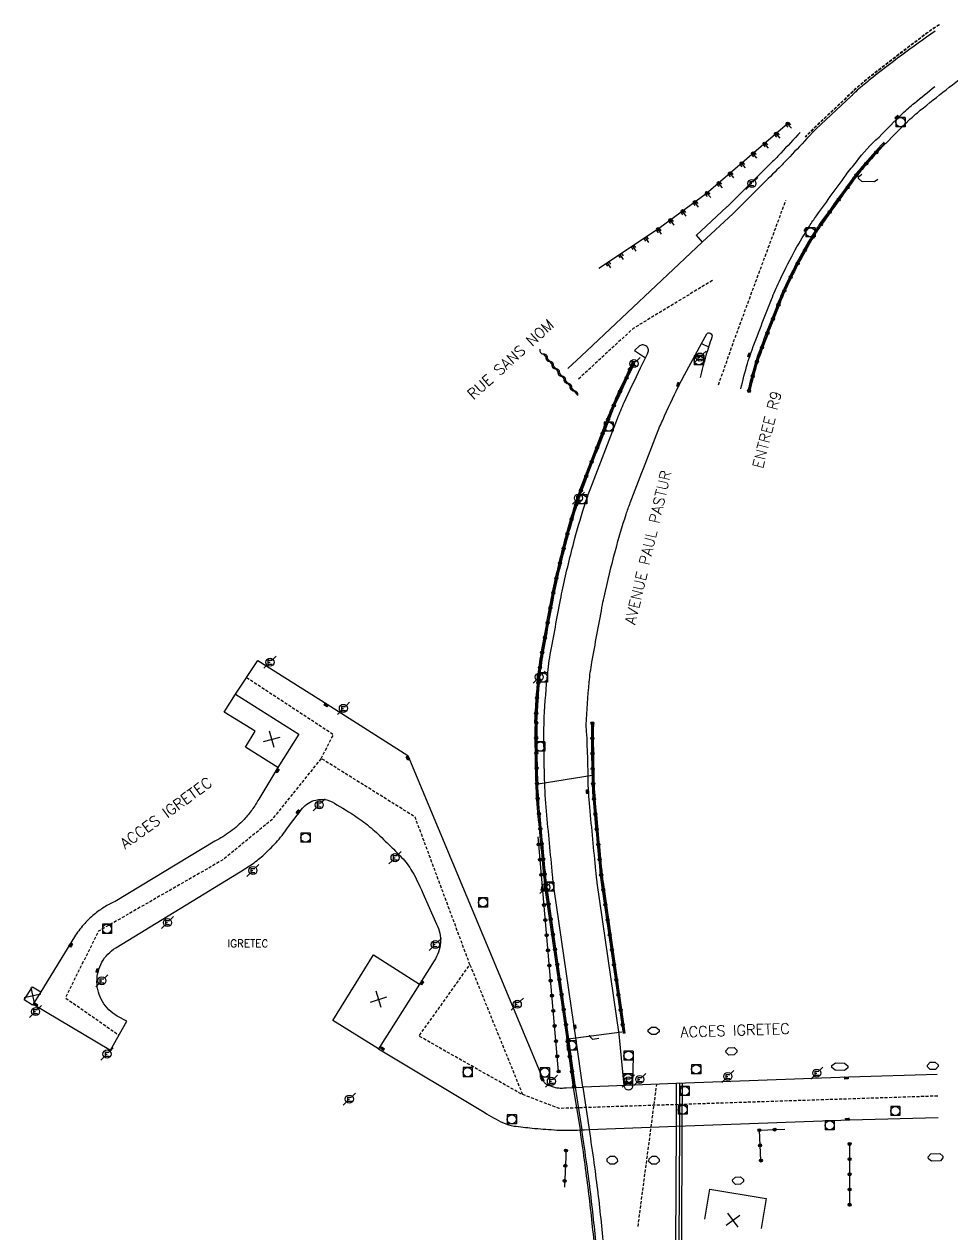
# Model space of a CAD drawing. Header units: millimetres. Extents: x 154000 to 155001, y 121000 to 122000.
# Drawn here: x 154540.8 to 154693.5, y 121787.9 to 121987 of the extents above; entities that cross this region are included whole.
import ezdxf
from ezdxf.enums import TextEntityAlignment as Align

# ---------------------------------------------------------------- set-up
doc = ezdxf.new("R2010")
doc.units = ezdxf.units.MM
doc.linetypes.add('DASHED', pattern=[0.75, 0.5, -0.25])
doc.layers.get('0').update_dxf_attribs({"linetype": 'CONTINUOUS'})
for name, color, linetype in [('W0001', 6, 'DASHED'), ('W0008', 7, 'CONTINUOUS'), ('W0017', 7, 'CONTINUOUS'), ('W0100', 7, 'CONTINUOUS'), ('W0112', 1, 'DASHED'), ('W0120', 7, 'CONTINUOUS'), ('W0211', 2, 'CONTINUOUS'), ('W0310', 3, 'CONTINUOUS'), ('W0322', 7, 'CONTINUOUS'), ('W0400', 7, 'CONTINUOUS'), ('W0420', 7, 'CONTINUOUS'), ('W0471', 7, 'CONTINUOUS'), ('W0984', 7, 'CONTINUOUS'), ('W0989', 7, 'CONTINUOUS'), ('W0991', 7, 'CONTINUOUS')]:
    doc.layers.add(name, color=color, linetype=linetype)
doc.styles.get("Standard").update_dxf_attribs({"font": 'romans.shx', "width": 0.85})

# ---------------------------------------------------------------- blocks, each defined once
blk = doc.blocks.new('t322o')
at = {"color": 0, "linetype": 'Continuous'}
for radius in [0.25, 0.15]:
    blk.add_circle((0, 0), radius, dxfattribs=at)
blk = doc.blocks.new('t211o')
at = {"color": 0, "linetype": 'Continuous'}
for p, q in [((-0.29, 0.5), (-0.29, 0)), ((0, 1), (0, 0)), ((0.29, 0.5), (0.29, 0))]:
    blk.add_line(p, q, dxfattribs=at)
blk = doc.blocks.new('T471')
for p, q in [((-0.333334, 0.333334), (-0.333334, -0.333334)), ((-0.333334, 0.333334), (0.333334, 0.333334)), ((-0.333334, 0), (0, 0)), ((0.500001, 0.500001), (1.000002, 1.000002)), ((-0.500001, -0.500001), (-1.000002, -1.000002)), ((-0.333334, -0.333334), (0.333334, -0.333334))]:
    blk.add_line(p, q)
blk.add_ellipse((0, 0), major_axis=(0.471405, 0.471405), ratio=1, start_param=5.4977871438, end_param=11.780972451)
blk = doc.blocks.new('T400')
for p, q in [((-0.15, 0.3), (0.15, 0.3)), ((-0.15, -0.25), (-0.15, 0.3)), ((-0.15, 0.15), (0.15, 0.15)), ((-0.15, 0), (0.15, 0)), ((0.15, 0.3), (0.15, -0.25)), ((-0.15, -0.15), (0.15, -0.15)), ((-0.15, -0.25), (-0.15, -0.3)), ((-0.15, -0.3), (0.15, -0.3)), ((0.15, -0.3), (0.15, -0.25))]:
    blk.add_line(p, q)
blk = doc.blocks.new('t310o')
at = {"color": 0, "linetype": 'Continuous'}
for centre, start, end in [((-0.5, 0.38), 216.8699, 323.1304), ((0.5, -0.37), 36.8699, 143.1303)]:
    blk.add_arc(centre, 0.625, start, end, dxfattribs=at)
blk = doc.blocks.new('T420')
for p, q in [((0.75, 0.75), (-0.75, 0.75)), ((-0.75, 0.75), (-0.75, -0.75)), ((0.75, 0.75), (0.75, -0.75)), ((0.75, -0.75), (-0.75, -0.75))]:
    blk.add_line(p, q)
blk.add_ellipse((0, 0), major_axis=(-0.53, 0.53), ratio=1, start_param=3.926991, end_param=10.210176)
blk = doc.blocks.new('t991o')
at = {"color": 0, "linetype": 'Continuous'}
for p, q in [((-1, 1), (1, -1)), ((-1, -1), (1, 1))]:
    blk.add_line(p, q, dxfattribs=at)

msp = doc.modelspace()

# ---------------------------------------------------------------- linework, layer by layer
at = {"layer": 'W0001', "flags": 128}
for points in [[(154655.1, 121927.66), (154657.89, 121935.57), (154666.19, 121958.03)], [(154654.1, 121944.84), (154641.04, 121936.91), (154631.89, 121928.44)], [(154589.72, 121866.15), (154591.74, 121870.06), (154577.41, 121879.47)], [(154691.18, 121810.56), (154628.86, 121808.52), (154622.57, 121810.94), (154605.82, 121820.43), (154614.2, 121832.19), (154605.18, 121856.49), (154589.72, 121866.15), (154581.59, 121856.05), (154573.54, 121849.45), (154553.08, 121837.7), (154547.61, 121826.75), (154556.46, 121820.59)], [(154614.2, 121832.19), (154622.86, 121810.82)], [(154641.86, 121789.07), (154644.95, 121812.46)]]:
    msp.add_lwpolyline(points, dxfattribs=at)
at = {"layer": 'W0008', "flags": 128}
for points in [[(154690.74, 121985.88, 0.361345), (154690.74, 121985.88, 0.017823), (154679.91, 121977.8, 0.018019), (154677.68, 121975.91, 0.017277), (154677.37, 121975.62, -0.013105), (154676.98, 121975.22), (154671.13, 121969.73), (154669.66, 121968.21, -0.002773), (154666.42, 121964.77, -0.006756), (154665.07, 121963.39, -0.000031), (154659.34, 121957.69, -0.00016), (154658.24, 121956.59, -0.000629), (154657.56, 121955.91, -0.008811), (154657.51, 121955.87), (154652.41, 121951.17), (154632.51, 121932.4), (154630.32, 121930.34)], [(154658.77, 121926.98, -0.008466), (154659.87, 121931.19, -0.020918), (154660.42, 121932.86, -0.005131), (154663.83, 121941.73, -0.015442), (154665.08, 121944.63, -0.014213), (154667.46, 121949.36, -0.016243), (154669.79, 121953.36, -0.014405), (154670.93, 121955.06, -0.003339), (154676.1, 121962.22, -0.020616), (154677.8, 121964.36, -0.054911), (154681.54, 121968.46, -0.010502), (154685.39, 121972.32, -0.021833), (154687.35, 121974.05, 0.006172), (154690.69, 121976.8, -0.000932)], [(154638.76, 121820.76), (154635.16, 121845.66, -0.003023), (154635.08, 121846.22, -0.005191), (154635.05, 121846.45, -0.003962), (154634.93, 121847.62, -0.000484), (154633.93, 121858.12, -0.016281), (154633.64, 121862.93, 0.0157), (154633.34, 121871.7, -0.011673), (154633.82, 121878.68, -0.02162), (154634.28, 121882, -0.001606), (154635.93, 121891, -0.007599), (154636.28, 121892.7, -0.011216), (154638.15, 121900.41, -0.014072), (154639.91, 121906.34, -0.011725), (154640.58, 121908.23, -0.002236), (154644.96, 121919.58, -0.013712), (154645.92, 121921.86, -0.006171), (154648.54, 121927.44), (154649.5, 121929.33), (154652.3, 121934.49), (154653.17, 121936.06, -0.144902), (154653.43, 121936.21, -0.144902), (154653.72, 121936.18, -0.200876), (154654.01, 121935.91, -0.200876), (154654.02, 121935.51, 0.005851), (154653.51, 121934, 0.005851), (154653.04, 121932.48, 0.006865), (154652.53, 121930.68, 0.006865), (154652.08, 121928.86)], [(154575.61, 121876.74), (154579.29, 121882.3), (154590.69, 121875.06), (154603.96, 121866.64), (154626.05, 121813.77, 0.078532), (154626.37, 121812.92, 0.130007), (154626.76, 121812.53, 0.051544), (154627.45, 121812.22, 0.035777), (154628.5, 121811.94, 0.045792), (154629.2, 121811.88, 0.037321), (154630.06, 121811.94), (154632.76, 121812.04), (154631.68, 121819.74), (154628.07, 121844.63, -0.003023), (154627.98, 121845.28, -0.005191), (154627.93, 121845.66, -0.003962), (154627.8, 121846.94, -0.000484), (154626.8, 121857.46, -0.016281), (154626.48, 121862.73, -0.009246), (154626.39, 121872.02, -0.011673), (154626.9, 121879.32, -0.02162), (154627.43, 121883.24, -0.001606), (154629.1, 121892.28, -0.007599), (154629.48, 121894.19, -0.011216), (154631.43, 121902.2, -0.014072), (154633.3, 121908.5, -0.011725), (154634.08, 121910.7, -0.002236), (154638.48, 121922.11, -0.013712), (154639.59, 121924.74, -0.006171), (154642.29, 121930.47), (154643.08, 121932.11), (154643.42, 121932.78, 0.175418), (154643.58, 121933.4, 0.175418), (154643.3, 121933.98, 0.172811), (154642.72, 121934.24, 0.172811), (154642.11, 121934.08), (154641.28, 121933.32)], [(154582.58, 121864.66), (154579.45, 121859.45, -0.030759), (154578.34, 121857.71, -0.030759), (154577.03, 121856.11, -0.04482), (154574.78, 121854.1, -0.04482), (154572.22, 121852.53), (154555.8, 121842.62, 0.032894), (154554.02, 121841.65, 0.032894), (154552.37, 121840.47, 0.040012), (154550.6, 121838.75, 0.040012), (154549.13, 121836.77), (154543.59, 121827.72)], [(154542.31, 121825.67), (154555.06, 121818.14), (154557.75, 121822.87), (154556.14, 121823.74, -0.132294), (154553.72, 121826.12, -0.132294), (154552.82, 121829.39, -0.128623), (154553.63, 121832.59, -0.128623), (154555.91, 121834.98), (154576.11, 121847.32, 0.025525), (154578.18, 121848.63, 0.025525), (154580.11, 121850.14, 0.032069), (154582.3, 121852.3, 0.032069), (154584.19, 121854.72), (154586.63, 121857.96, -0.080058), (154587.61, 121858.81, -0.080058), (154588.82, 121859.3, -0.113031), (154590.64, 121859.31, -0.113031), (154592.28, 121858.53, -0.023264), (154596.13, 121856.12, -0.034816), (154598.5, 121854.22, -0.007611), (154600.86, 121851.98, -0.00833), (154602.95, 121849.86, -0.059118), (154604.66, 121847.58, -0.03659), (154606.66, 121843.46), (154608.72, 121838.87, -0.066035), (154609.23, 121837.39, -0.066035), (154609.34, 121835.82, -0.06691), (154609.03, 121834.26, -0.06691), (154608.32, 121832.84), (154605.92, 121829.01)], [(154599.15, 121818.36), (154616.56, 121807.91, 0.037973), (154619.71, 121806.14, 0.075551), (154621.46, 121805.63, 0.009168), (154624.46, 121805.29, 0.007688), (154628.04, 121805, 0.017523), (154629.96, 121804.94, 0.010851), (154633.04, 121805.02), (154633.8, 121805.05), (154648.18, 121805.59), (154676.74, 121806.67), (154691.26, 121807.04)], [(154633.8, 121805.05, -0.001139), (154634.02, 121803.62, -0.004332), (154634.79, 121798.19, -0.007607), (154635.91, 121788.61, -0.007607), (154636.74, 121779.01, -0.006264), (154637.32, 121771.21, -0.011658), (154637.48, 121767.01, -0.000522), (154637.62, 121756.65, -0.005475), (154637.63, 121755.67, -0.006394), (154637.6, 121754.39, -0.000553), (154637.07, 121739.67, -0.009535), (154636.83, 121735.46, -0.004538), (154636.09, 121726.63), (154635.22, 121719.34)]]:
    msp.add_lwpolyline(points, format="xyb", dxfattribs=at)
for points in [[(154639.61, 121812.3), (154638.76, 121820.76)], [(154641.09, 121817.24), (154640.97, 121812.35)], [(154691.09, 121814.09), (154676.57, 121813.69), (154648.21, 121812.62), (154632.76, 121812.04)], [(154647.6, 121716.87), (154647.65, 121722.01), (154647.84, 121755.23), (154648.09, 121786.04), (154648.18, 121805.59)]]:
    msp.add_lwpolyline(points, dxfattribs=at)
at = {"layer": 'W0017', "flags": 128}
for points in [[(154682.65, 121967.4, -0.010502), (154686.45, 121971.22, -0.021833), (154688.31, 121972.86, -0.005832), (154696.83, 121979.57, -0.02773), (154698.58, 121980.77, -0.013408), (154701.48, 121982.42, -0.010006), (154705.5, 121984.48, -0.016952), (154705.82, 121984.62, 0.006928), (154706.89, 121985.07), (154711.85, 121987.04)], [(154668.57, 121969.23, -0.002773), (154665.35, 121965.8, -0.006756), (154664.02, 121964.44, -0.000031), (154658.29, 121958.74, -0.00016), (154657.19, 121957.64, -0.000629), (154656.51, 121956.97, -0.008811), (154656.5, 121956.96), (154651.41, 121952.27)], [(154682.35, 121967.59, 0.010296), (154678.72, 121963.57, 0.020616), (154677.08, 121961.51, 0.003339), (154671.92, 121954.36, 0.014405), (154670.82, 121952.71, 0.016243), (154668.53, 121948.78, 0.014213), (154666.17, 121944.12, 0.015442), (154664.95, 121941.29, 0.005131), (154661.55, 121932.44, 0.020918), (154661.04, 121930.86, 0.008466), (154659.95, 121926.7)], [(154682.58, 121967.38, 0.010296), (154678.95, 121963.37, 0.020616), (154677.32, 121961.33, 0.003339), (154672.17, 121954.18, 0.014405), (154671.08, 121952.55, 0.016243), (154668.8, 121948.64, 0.014213), (154666.45, 121943.99, 0.015442), (154665.24, 121941.18, 0.005131), (154661.84, 121932.33, 0.020918), (154661.33, 121930.78, 0.008466), (154660.25, 121926.62)], [(154640.88, 121931.16, 0.006171), (154638.17, 121925.39, 0.013712), (154637.03, 121922.68, 0.002236), (154632.62, 121911.26, 0.011725), (154631.82, 121908.99, 0.014072), (154629.92, 121902.6, 0.011216), (154627.96, 121894.52, 0.007599), (154627.56, 121892.57, 0.001606), (154625.9, 121883.51, 0.02162), (154625.35, 121879.46, 0.011673), (154624.84, 121872.09)], [(154641.17, 121931.01, 0.006171), (154638.46, 121925.25, 0.013712), (154637.33, 121922.56, 0.002236), (154632.92, 121911.14, 0.011725), (154632.12, 121908.89, 0.014072), (154630.23, 121902.52, 0.011216), (154628.28, 121894.46, 0.007599), (154627.88, 121892.51, 0.001606), (154626.21, 121883.46, 0.02162), (154625.67, 121879.43, 0.011673), (154625.16, 121872.08)], [(154624.91, 121872.03, 0.009246), (154625, 121862.68, 0.016281), (154625.33, 121857.32, 0.000484), (154626.33, 121846.8, 0.003962), (154626.46, 121845.5, 0.005191), (154626.51, 121845.09, 0.003023), (154626.6, 121844.42), (154630.21, 121819.52)], [(154625.21, 121872.03, 0.009246), (154625.3, 121862.69, 0.016281), (154625.62, 121857.35, 0.000484), (154626.62, 121846.83, 0.003962), (154626.75, 121845.53, 0.005191), (154626.8, 121845.12, 0.003023), (154626.9, 121844.46), (154630.5, 121819.57)], [(154634.2, 121871.95, 0.009246), (154634.29, 121862.95, 0.016281), (154634.58, 121858.18, 0.000484), (154635.57, 121847.69, 0.003962), (154635.69, 121846.53, 0.005191), (154635.72, 121846.31, 0.003023), (154635.79, 121845.75), (154639.4, 121820.85)], [(154634.51, 121871.95, 0.009246), (154634.6, 121862.95, 0.016281), (154634.88, 121858.21, 0.000484), (154635.88, 121847.72, 0.003962), (154636, 121846.56, 0.005191), (154636.02, 121846.35, 0.003023), (154636.1, 121845.79), (154639.71, 121820.9)], [(154635.28, 121778.9, 0.007607), (154634.45, 121788.46, 0.007607), (154633.33, 121797.99, 0.004332), (154632.57, 121803.41, 0.001272), (154632.32, 121804.99)], [(154635.56, 121778.92, 0.007607), (154634.74, 121788.49, 0.007607), (154633.62, 121798.03, 0.004332), (154632.85, 121803.45, 0.001245), (154632.61, 121805)]]:
    msp.add_lwpolyline(points, format="xyb", dxfattribs=at)
for points in [[(154681.33, 121961.47), (154680.77, 121961.06), (154678.67, 121961.14), (154678.14, 121961.61), (154678.14, 121961.91), (154678.71, 121962.34)], [(154651.43, 121952.28), (154652.41, 121951.17)], [(154641.28, 121933.32), (154643.08, 121932.11)], [(154652.3, 121934.49), (154653.47, 121933.94)], [(154635.39, 121820.06), (154634.45, 121819.88), (154633.96, 121820.3), (154633.92, 121820.6)], [(154630.13, 121819.52), (154631.19, 121811.98)], [(154630.45, 121819.56), (154631.51, 121812)], [(154648.17, 121716.76), (154648.22, 121722.01), (154648.4, 121755.23), (154648.65, 121786.03), (154648.74, 121805.61)], [(154648.57, 121716.68), (154648.62, 121722), (154648.8, 121755.22), (154649.05, 121786.03), (154649.14, 121805.63)]]:
    msp.add_lwpolyline(points, dxfattribs=at)
for points in [[(154644.06, 121820.69), (154643.53, 121821.15), (154643.54, 121821.47), (154644.07, 121821.91), (154644.82, 121821.89), (154645.35, 121821.44), (154645.35, 121821.12), (154644.81, 121820.68)], [(154657.71, 121817.34), (154656.8, 121817.3), (154656.35, 121817.73), (154656.33, 121818.03), (154656.73, 121818.5), (154657.67, 121818.54), (154658.12, 121818.11), (154658.12, 121817.81)], [(154675.85, 121815.99), (154676.4, 121815.52), (154676.39, 121815.22), (154675.82, 121814.78), (154674.31, 121814.82), (154673.77, 121815.29), (154673.77, 121815.59), (154674.34, 121816.03)], [(154690.79, 121816.16), (154691.25, 121815.71), (154691.25, 121815.43), (154690.82, 121814.95), (154689.95, 121814.91), (154689.5, 121815.37), (154689.48, 121815.65), (154689.92, 121816.12)], [(154638.51, 121800.17), (154638.02, 121800.63), (154637.22, 121800.63), (154636.72, 121800.19), (154636.71, 121799.87), (154637.21, 121799.42), (154638.01, 121799.42), (154638.52, 121799.86)], [(154645.41, 121800.14), (154644.92, 121800.59), (154644.12, 121800.6), (154643.62, 121800.16), (154643.61, 121799.84), (154644.11, 121799.39), (154644.9, 121799.38), (154645.41, 121799.82)], [(154691.53, 121801.11), (154692.04, 121800.69), (154692.03, 121800.38), (154691.63, 121799.92), (154690.14, 121799.85), (154689.67, 121800.23), (154689.62, 121800.55), (154690.05, 121801.04)], [(154657.93, 121796.02), (154657.44, 121796.45), (154657.42, 121796.75), (154657.89, 121797.23), (154658.71, 121797.26), (154659.21, 121796.81), (154659.21, 121796.51), (154658.74, 121796.05)]]:
    msp.add_lwpolyline(points, close=True, dxfattribs=at)
at = {"layer": 'W0100', "flags": 128}
for points in [[(154586.04, 121870.13), (154582.58, 121864.66), (154577.24, 121868.02), (154578.88, 121870.63), (154573.78, 121873.75), (154575.61, 121876.74)], [(154542.24, 121828.57), (154543.59, 121827.72), (154542.22, 121825.53), (154540.86, 121826.38)]]:
    msp.add_lwpolyline(points, close=True, dxfattribs=at)
for points in [[(154599.18, 121818.35), (154591.66, 121823), (154598.33, 121833.8), (154605.92, 121829.01), (154599.17, 121818.35)], [(154652.85, 121790.31), (154653.68, 121795.25), (154662.93, 121793.7), (154662.11, 121788.77)]]:
    msp.add_lwpolyline(points, dxfattribs=at)
at = {"layer": 'W0112', "flags": 128}
for points in [[(154691.44, 121986.98, 0.022587), (154689.19, 121985.43, 0.004381), (154679.67, 121978.1, 0.018019), (154677.42, 121976.19, 0.017277), (154677.1, 121975.88, -0.013105), (154676.72, 121975.5), (154670.86, 121970), (154669.38, 121968.48)], [(154691.46, 121986.93, 0.02253), (154689.22, 121985.39, 0.004381), (154679.7, 121978.06, 0.018019), (154677.45, 121976.16, 0.017277), (154677.13, 121975.85, -0.013105), (154676.75, 121975.47), (154670.9, 121969.97), (154669.42, 121968.44)]]:
    msp.add_lwpolyline(points, format="xyb", dxfattribs=at)
at = {"layer": 'W0120'}
for p, q in [((154631.19, 121811.98), (154632.32, 121804.99)), ((154631.51, 121812), (154632.61, 121805)), ((154632.76, 121812.04), (154633.8, 121805.05)), ((154639.63, 121812.05), (154639.61, 121812.3)), ((154640.96, 121812.17), (154640.97, 121812.35)), ((154648.2, 121811.56), (154648.21, 121812.62)), ((154648.74, 121805.61), (154648.77, 121812.64)), ((154649.14, 121805.63), (154649.17, 121812.66)), ((154648.18, 121805.59), (154648.2, 121811.56))]:
    msp.add_line(p, q, dxfattribs=at)
at = {"layer": 'W0120', "flags": 128}
for points in [[(154625.45, 121861.97), (154634.3, 121863.37)], [(154630.37, 121819.97), (154639.22, 121821.15)]]:
    msp.add_lwpolyline(points, dxfattribs=at)
msp.add_lwpolyline([(154640.96, 121812.17, -0.181009), (154640.76, 121811.74, -0.181009), (154640.32, 121811.55, -0.173084), (154639.89, 121811.67, -0.173084), (154639.63, 121812.05)], format="xyb", dxfattribs=at)
at = {"layer": 'W0211', "flags": 128}
msp.add_lwpolyline([(154666.48, 121970.65), (154653.07, 121959.11), (154645.47, 121953.49), (154643.75, 121952.35), (154635.42, 121946.81)], dxfattribs=at)
at = {"layer": 'W0310', "flags": 128}
msp.add_lwpolyline([(154626.33, 121932.73), (154629.99, 121928.27), (154631.9, 121925.95)], dxfattribs=at)
at = {"layer": 'W0322', "flags": 128}
for points in [[(154666.48, 121970.65), (154653.07, 121959.11), (154645.47, 121953.49), (154643.75, 121952.35)], [(154628.79, 121814.62), (154625.41, 121853.22)], [(154630.29, 121819.54), (154631.36, 121811.99)], [(154662.08, 121799.94), (154661.85, 121804.94), (154666.05, 121805.13)], [(154676.67, 121802.68), (154676.67, 121802.36), (154676.67, 121792.36)], [(154630.01, 121801.59), (154629.97, 121800.54), (154629.75, 121795.55)]]:
    msp.add_lwpolyline(points, dxfattribs=at)
for points in [[(154682.49, 121967.46, 0.010296), (154678.86, 121963.44, 0.020616), (154677.23, 121961.39, 0.003339), (154672.08, 121954.24, 0.014405), (154670.98, 121952.61, 0.016243), (154668.7, 121948.69, 0.014213), (154666.35, 121944.04, 0.015442), (154665.13, 121941.22, 0.005131), (154661.73, 121932.37, 0.020918), (154661.22, 121930.81, 0.008466), (154660.14, 121926.65)], [(154641.05, 121931.08, 0.006171), (154638.34, 121925.31, 0.013712), (154637.2, 121922.61, 0.002236), (154632.79, 121911.19, 0.011725), (154631.99, 121908.93, 0.014072), (154630.1, 121902.56, 0.011216), (154628.14, 121894.49, 0.007599), (154627.74, 121892.54, 0.001606), (154626.08, 121883.48, 0.02162), (154625.53, 121879.45, 0.011673), (154625.02, 121872.08)], [(154625.11, 121872.03, 0.009246), (154625.2, 121862.69, 0.016281), (154625.53, 121857.34, 0.000484), (154626.52, 121846.82, 0.003962), (154626.66, 121845.52, 0.005191), (154626.71, 121845.11, 0.003023), (154626.8, 121844.44), (154630.41, 121819.55)], [(154634.36, 121871.95, 0.009246), (154634.45, 121862.95, 0.016281), (154634.73, 121858.2, 0.000484), (154635.73, 121847.7, 0.003962), (154635.85, 121846.54, 0.005191), (154635.87, 121846.33, 0.003023), (154635.95, 121845.77), (154639.56, 121820.88)]]:
    msp.add_lwpolyline(points, format="xyb", dxfattribs=at)

# ---------------------------------------------------------------- block references
at = {"layer": 'W0211'}
for p, rotation in [((154664.58, 121969.02), 220.7148121065005), ((154666.48, 121970.65), 220.7148121065005), ((154662.69, 121967.39), 220.7148121065005), ((154660.79, 121965.76), 220.7148121065005), ((154658.9, 121964.13), 220.7148121065005), ((154655.11, 121960.87), 220.7148121065005), ((154657, 121962.5), 220.7148121065005), ((154653.21, 121959.24), 220.7148121065005), ((154651.21, 121957.74), 216.4921186376928), ((154649.2, 121956.25), 216.4921186376928), ((154645.17, 121953.29), 213.6328221793661), ((154647.19, 121954.77), 216.4921186376928), ((154643.09, 121951.91), 213.6328221796336), ((154638.93, 121949.14), 213.6328221796336), ((154641.01, 121950.52), 213.6328221796336), ((154636.85, 121947.76), 213.6328221796336)]:
    msp.add_blockref('t211o', p, dxfattribs=dict(at, rotation=rotation))
at = {"layer": 'W0310'}
for p, rotation in [((154626.33, 121932.73), 309.4301543116027), ((154627.32, 121931.52), 309.4301543116027), ((154628.32, 121930.31), 309.4301543116027), ((154629.31, 121929.1), 309.4301543116027), ((154630.31, 121927.89), 309.4301543111198), ((154631.3, 121926.68), 309.4301543111198)]:
    msp.add_blockref('t310o', p, dxfattribs=dict(at, rotation=rotation))
at = {"layer": 'W0322'}
for p, rotation in [((154666.48, 121970.65), 220.7148121065005), ((154664.58, 121969.02), 220.7148121065005), ((154662.69, 121967.39), 220.7148121065005), ((154660.79, 121965.76), 220.7148121065005), ((154681.1, 121965.95), 47.62492630156722), ((154658.9, 121964.13), 220.7148121065005), ((154679.43, 121964.09), 48.71425398348702), ((154655.11, 121960.87), 220.7148121065005), ((154657, 121962.5), 220.7148121065005), ((154677.82, 121962.17), 52.04746249854442), ((154653.21, 121959.24), 220.7148121065005), ((154676.34, 121960.16), 53.94517650907906), ((154651.21, 121957.74), 216.4921186376928), ((154674.87, 121958.14), 54.1622374756337), ((154647.19, 121954.77), 216.4921186376928), ((154649.2, 121956.25), 216.4921186376928), ((154673.41, 121956.11), 54.37929844218831), ((154645.17, 121953.29), 213.6328221793661), ((154671.96, 121954.07), 54.92707687136895), ((154670.59, 121951.98), 58.48692475205169), ((154669.32, 121949.83), 60.53713782991139), ((154668.13, 121947.63), 62.35298121206991), ((154667, 121945.4), 63.91569487157169), ((154665.94, 121943.14), 66.0000940291748), ((154664.98, 121940.83), 68.4496134304518), ((154664.07, 121938.5), 68.7597831549174), ((154663.17, 121936.17), 69.06995287938301), ((154662.28, 121933.83), 69.38012260384859), ((154641.05, 121931.08), 244.0957089000073), ((154661.43, 121931.48), 72.31709232869105), ((154660.75, 121929.07), 75.17857089492888), ((154639.97, 121928.82), 244.6504532933813), ((154638.91, 121926.56), 245.2051976867553), ((154660.14, 121926.65), 76.30716742189162), ((154637.88, 121924.28), 246.7189998783552), ((154636.94, 121921.96), 248.6814515127043), ((154636.03, 121919.63), 248.7861247980141), ((154635.13, 121917.3), 248.8907980833239), ((154634.23, 121914.97), 248.9954713686336), ((154633.34, 121912.63), 249.1001446539434), ((154632.46, 121910.29), 250.2384893228696), ((154631.67, 121907.92), 252.3660204347105), ((154630.93, 121905.53), 253.5782494239466), ((154630.25, 121903.13), 254.7904784131827), ((154629.62, 121900.71), 255.6675353915828), ((154629.01, 121898.28), 256.4410946899691), ((154628.44, 121895.85), 257.2146539883556), ((154627.91, 121893.41), 258.613570180052), ((154627.45, 121890.95), 259.4530769925366), ((154626.99, 121888.49), 259.5530134419802), ((154626.54, 121886.03), 259.6529498914237), ((154626.09, 121883.57), 259.7528863408672), ((154625.71, 121881.1), 262.6844112725935), ((154625.45, 121878.62), 265.013154156372), ((154625.26, 121876.12), 265.9191442864721), ((154625.1, 121873.63), 266.8251344165722), ((154625.11, 121872.03), 269.4946205317638), ((154634.36, 121871.95), 269.49462053166), ((154625.1, 121869.53), 270.0615777543447), ((154634.35, 121869.45), 270.0831187193068), ((154625.12, 121867.03), 270.6285349769258), ((154634.37, 121866.95), 270.6716169069535), ((154625.16, 121864.53), 271.1954921995068), ((154634.41, 121864.45), 271.2601150946004), ((154625.22, 121862.03), 272.0702731506757), ((154634.48, 121861.95), 272.3959989775976), ((154625.35, 121859.54), 273.8091870555797), ((154634.63, 121859.46), 274.3548218738644), ((154625.55, 121857.05), 275.3476592959901), ((154634.85, 121856.97), 275.3576035281275), ((154625.79, 121854.56), 275.3739306760824), ((154635.08, 121854.48), 275.3839195429328), ((154625.52, 121851.98), 94.99860645702009), ((154626.02, 121852.07), 275.4002020561746), ((154635.32, 121851.99), 275.4102355577381), ((154625.74, 121849.49), 94.99860645702009), ((154626.26, 121849.58), 275.4264734362669), ((154635.56, 121849.5), 275.4365515725435), ((154625.95, 121847), 94.99860645702009), ((154626.5, 121847.09), 275.4527448163592), ((154635.8, 121847.01), 275.9959085436942), ((154626.17, 121844.51), 94.99860645702009), ((154626.78, 121844.61), 278.0787262434441), ((154636.13, 121844.53), 278.2461702268096), ((154626.39, 121842.02), 94.99860645702009), ((154627.13, 121842.13), 278.246170226783), ((154636.49, 121842.06), 278.2461702268096), ((154626.61, 121839.53), 94.99860645702009), ((154627.49, 121839.66), 278.246170226783), ((154636.85, 121839.59), 278.2461702268096), ((154626.83, 121837.04), 94.99860645702009), ((154627.85, 121837.18), 278.246170226783), ((154637.21, 121837.11), 278.2461702268096), ((154627.04, 121834.55), 94.99860645702009), ((154628.21, 121834.71), 278.246170226783), ((154637.56, 121834.64), 278.2461702268096), ((154627.26, 121832.06), 94.99860645702009), ((154628.57, 121832.23), 278.246170226783), ((154637.92, 121832.16), 278.2461702268096), ((154627.48, 121829.57), 94.99860645702009), ((154628.93, 121829.76), 278.246170226783), ((154638.28, 121829.69), 278.2461702268096), ((154627.7, 121827.08), 94.99860645702009), ((154629.28, 121827.29), 278.246170226783), ((154638.64, 121827.22), 278.2461702268096), ((154627.91, 121824.59), 94.99860645702009), ((154629.64, 121824.81), 278.246170226783), ((154639, 121824.74), 278.2461702268096), ((154628.13, 121822.1), 94.99860645702009), ((154630, 121822.34), 278.246170226783), ((154639.36, 121822.27), 278.2461702268096), ((154628.35, 121819.6), 94.99860645702009), ((154630.29, 121819.54), 278.0256808685673), ((154630.36, 121819.86), 278.246170226783), ((154628.57, 121817.11), 94.99860645702009), ((154630.64, 121817.06), 278.0256808685673), ((154628.79, 121814.62), 94.99860645702009), ((154630.99, 121814.59), 278.0256808685673), ((154631.34, 121812.11), 278.0256808685673), ((154661.85, 121804.94), 2.581030238077171), ((154664.35, 121805.05), 2.581030238077171), ((154630.01, 121801.59), 267.4899063161332), ((154661.96, 121802.44), 92.58103023801696), ((154676.67, 121802.68), 269.989652342311), ((154662.08, 121799.94), 92.58103023801696), ((154676.67, 121800.18), 269.9896523452267), ((154629.9, 121799.09), 267.4899063143658), ((154676.67, 121797.68), 269.9896523452267), ((154629.79, 121796.6), 267.4899063143658), ((154676.67, 121795.18), 269.9896523452267), ((154676.67, 121792.68), 269.9896523452267)]:
    msp.add_blockref('t322o', p, dxfattribs=dict(at, rotation=rotation))
at = {"layer": 'W0400'}
for p, rotation in [((154684.47, 121971.72), 129.8654403377188), ((154669.48, 121953.18), 144.7489867364669), ((154660.15, 121932.56), 160.8578950083228), ((154648.49, 121927.69), 162.5751495748127), ((154590.54, 121874.92), 60.40317827738201), ((154603.97, 121866.2), 209.1190586946558), ((154582.51, 121864.15), 325.6909552987416), ((154633.53, 121860.71), 2.796460031169969), ((154585.92, 121857.32), 142.397697239378), ((154548.51, 121835.43), 144.2780885776986), ((154552.89, 121831.2), 165.7715282982559), ((154606.29, 121829.23), 144.9056399419831), ((154542.76, 121825.61), 61.08191111963414), ((154631.46, 121821.97), 3.906350646918306), ((154599.8, 121818.39), 57.78534336203462), ((154626.11, 121813.35), 200.7995778532899), ((154676.15, 121813.54), 270.1863821153008), ((154676.33, 121806.75), 94.27360869855612)]:
    msp.add_blockref('T400', p, dxfattribs=dict(at, rotation=rotation))
at = {"layer": 'W0420'}
for p in [(154685.06, 121970.91), (154670.25, 121952.75), (154651.87, 121931.68), (154637.03, 121920.76), (154632.68, 121908.82), (154626.21, 121879.47), (154625.8, 121868.11), (154587.14, 121853.11), (154627.26, 121845.02), (154616.35, 121842.44), (154554.48, 121838.1), (154630.95, 121818.88), (154640.3, 121817.21), (154651.43, 121814.98), (154613.82, 121814.49), (154626.52, 121814.44), (154640.22, 121813.49), (154649.54, 121811.38), (154649.22, 121808.31), (154684.2, 121808.11), (154621.09, 121806.73), (154673.41, 121805.73)]:
    msp.add_blockref('T420', p, dxfattribs=at)
at = {"layer": 'W0471'}
for p in [(154660.6, 121960.81), (154652.05, 121932.23), (154641.2, 121931.16), (154632.06, 121909.01), (154581.3, 121881.99), (154625.6, 121879.54), (154593.38, 121874.39), (154589.4, 121858.5), (154601.88, 121849.81), (154578.48, 121847.7), (154626.68, 121844.9), (154564.43, 121839.13), (154608.5, 121835.51), (154553.62, 121829.54), (154621.99, 121825.68), (154542.72, 121824.48), (154554.48, 121817.48), (154627.61, 121813), (154640.26, 121813.04), (154642.15, 121813.3), (154656.64, 121813.79), (154671.28, 121814.34), (154594.36, 121810.06)]:
    msp.add_blockref('T471', p, dxfattribs=at)
at = {"layer": 'W0991'}
for p, rotation in [((154581.61, 121869.3), 60.11672373938467), ((154599.18, 121826.47), 62.41647818841311), ((154657.51, 121790.13), 81.88122612767239)]:
    msp.add_blockref('t991o', p, dxfattribs=dict(at, rotation=rotation))
at = {"layer": 'W0991', "extrusion": (0, 0, -1), "rotation": 302.1289779297209}
msp.add_blockref('t991o', (-154542.23, 121827.04), dxfattribs=at)

# ---------------------------------------------------------------- texts
at = {"layer": 'W0984'}
msp.add_text('IGRETEC', height=1.25, dxfattribs=at).set_placement((154577.67, 121835.69), align=Align.MIDDLE)
at = {"layer": 'W0989'}
for s, rotation, p in [('RUE SANS NOM', 42.2287, (154620.89, 121931.87)), ('ENTREE R9', 75.9571, (154663.09, 121920.29)), ('AVENUE PAUL PASTUR', 76.6335, (154643.51, 121900.88)), ('ACCES IGRETEC', 36.1973, (154564.18, 121857.18)), ('ACCES IGRETEC', 1.8831, (154657.83, 121821.39))]:
    msp.add_text(s, height=1.75, rotation=rotation, dxfattribs=at).set_placement(p, align=Align.MIDDLE)

doc.saveas('drawing.dxf')
